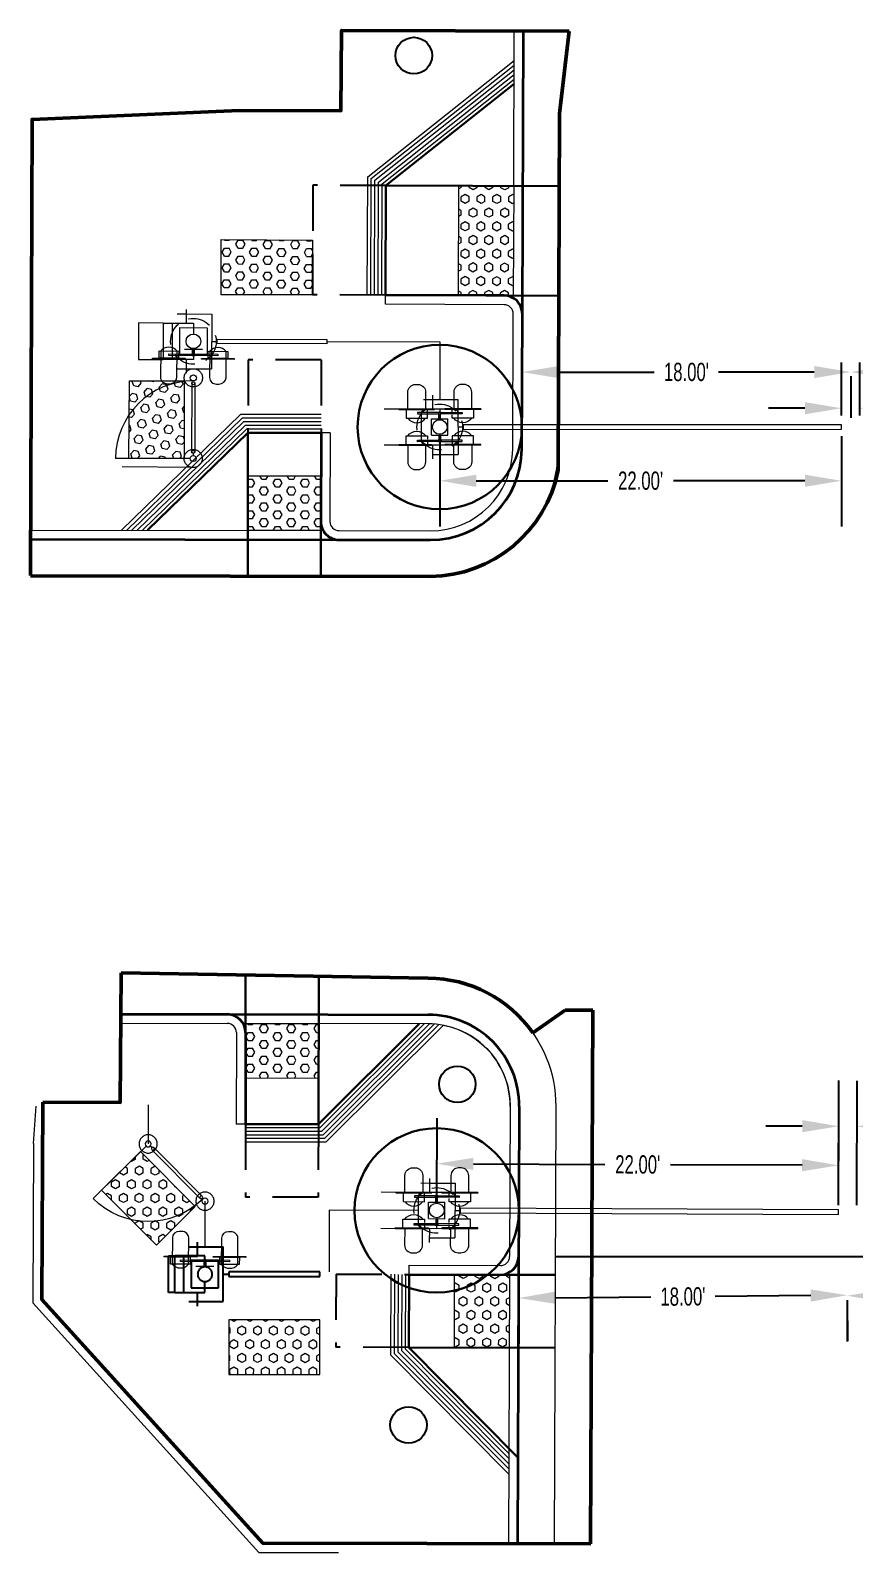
# Model space of a CAD drawing. Extents: x 6427214 to 6444634, y 1882940 to 1890436.
# Drawn here: x 6427230.1 to 6427275.2, y 1888368.1 to 1888451.4 of the extents above; entities that cross this region are included whole.
import ezdxf

# ---------------------------------------------------------------- set-up
doc = ezdxf.new("R2010")
doc.units = 0
doc.header["$LTSCALE"] = 20
doc.header["$MEASUREMENT"] = 0
for name, pattern in [('0', [2, 1, 0, 1]), ('DASHED2', [0.375, 0.25, -0.125]), ('HIDDEN2', [0.1875, 0.125, -0.0625])]:
    doc.linetypes.add(name, pattern=pattern)
doc.layers.add('$_VPORT-1', color=11, linetype='Continuous', plot=False)
for name, color, linetype, lineweight, plot in [('00_GID_Arm FDN', 7, 'DASHED2', 13, False), ('00_GID_Ped Gate FDN', 7, 'DASHED2', 13, False), ('C-ROAD_4.5 ft Offset', 210, 'Continuous', 30, False)]:
    doc.layers.add(name, color=color, linetype=linetype, lineweight=lineweight, plot=plot)
for name, color, linetype, lineweight in [('00_GID_Gate Details', 4, 'Continuous', 13), ('00_GID_Ped Gate Details', 4, 'Continuous', 13), ('00_GID_Ped Swing Gate', 4, 'Continuous', 13), ('C-ROAD-CURB', 3, 'Continuous', 35), ('C-ROAD-CURB RAMP', 3, 'Continuous', 30), ('C-ROAD-CURB RAMP GROVES', 1, 'Continuous', 0), ('C-ROAD-EG', 3, 'Continuous', 20), ('C-ROAD-FENC', 2, 'METRO FENCELINE1', 20), ('C-ROAD-TRUNCATED DOME', 2, 'Continuous', 13), ('C-SAWCUT & JOIN', 50, 'Continuous', 50)]:
    doc.layers.add(name, color=color, linetype=linetype, lineweight=lineweight)
for name, color, linetype in [('C-GATE-ARM', 3, '0'), ('C-RAIL-GATE-ARM', 2, 'Continuous'), ('C-ROAD-CURB-RAMP-DETL', 1, 'HIDDEN2'), ('P-SIGEQ-POLES', 3, 'Continuous')]:
    doc.layers.add(name, color=color, linetype=linetype)
doc.styles.add('Arial Narrow', font='ARIALN.TTF', dxfattribs={"width": 0.8, "height": 1})
doc.linetypes.add('METRO FENCELINE1', pattern='A,0.125,-0.05,[133,ltypeshp.shx,S=0.025,R=0,X=-0.05,Y=0],0.125', length=0.3)
doc.dimstyles.new('DIM-20', dxfattribs={"dimscale": 20, "dimtxt": 1, "dimasz": 0.1, "dimexe": 0.125, "dimexo": 0.025, "dimgap": 0.03, "dimtad": 0, "dimzin": 0, "dimdsep": 46, "dimtxsty": 'Arial Narrow', "dimcen": 0.04, "dimclrd": 256, "dimclre": 256, "dimclrt": 256, "dimaunit": 1, "dimadec": 3, "dimazin": 2, "dimtfac": 1, "dimtofl": 0, "dimtmove": 0, "dimatfit": 3, "dimfxl": 1, "dimtfillclr": 256, "dimtolj": 1, "dimtzin": 0, "dimlwd": -1, "dimlwe": -1, "dimarcsym": 0})
pattern_1 = [(0, (0, 0), (0, 0.433012701892), [0.25, -0.5]), (120, (0, 0), (-0.375, -0.216506350946), [0.25, -0.5]), (60, (0.25, 0), (-0.375, 0.216506350946), [0.25, -0.5])]

# ---------------------------------------------------------------- blocks, each defined once
blk = doc.blocks.new('*D861')
at = {"layer": '$_VPORT-1', "transparency": 16777216}
for p, q in [((6427259.014, 1888432.709), (6427264.251, 1888432.709)), ((6427273.014, 1888432.709), (6427267.777, 1888432.709)), ((6427257.014, 1888432.56), (6427257.014, 1888430.209)), ((6427275.014, 1888432.491), (6427275.014, 1888430.209))]:
    blk.add_line(p, q, dxfattribs=at)
for points in [[(6427259.014, 1888433.042), (6427259.014, 1888432.376), (6427257.014, 1888432.709)], [(6427273.014, 1888433.042), (6427273.014, 1888432.376), (6427275.014, 1888432.709)]]:
    blk.add_solid(points, dxfattribs=at)
at = {"layer": 'Defpoints', "color": 0, "transparency": 16777216}
for p in [(6427257.014, 1888433.06), (6427275.014, 1888432.991), (6427275.014, 1888432.709)]:
    blk.add_point(p, dxfattribs=at)
at = {"layer": '$_VPORT-1', "transparency": 16777216, "insert": (6427266.014, 1888432.709), "char_height": 1, "attachment_point": 5, "style": 'Arial Narrow'}
blk.add_mtext("\\A1;18.00'", dxfattribs=at)
blk = doc.blocks.new('*D859')
at = {"layer": '$_VPORT-1', "transparency": 16777216}
for p, q in [((6427293.011, 1888432.629), (6427293.011, 1888435.209)), ((6427277.014, 1888432.709), (6427282.25, 1888432.709)), ((6427291.011, 1888432.709), (6427285.775, 1888432.709)), ((6427275.014, 1888432.491), (6427275.014, 1888430.209))]:
    blk.add_line(p, q, dxfattribs=at)
for points in [[(6427277.014, 1888433.042), (6427277.014, 1888432.376), (6427275.014, 1888432.709)], [(6427291.011, 1888433.042), (6427291.011, 1888432.376), (6427293.011, 1888432.709)]]:
    blk.add_solid(points, dxfattribs=at)
at = {"layer": 'Defpoints', "color": 0, "transparency": 16777216}
for p in [(6427275.014, 1888432.991), (6427293.011, 1888432.709), (6427293.011, 1888432.129)]:
    blk.add_point(p, dxfattribs=at)
at = {"layer": '$_VPORT-1', "transparency": 16777216, "insert": (6427284.013, 1888432.709), "char_height": 1, "attachment_point": 5, "style": 'Arial Narrow'}
blk.add_mtext("\\A1;18.00'", dxfattribs=at)
blk = doc.blocks.new('*D860')
at = {"layer": '$_VPORT-1', "transparency": 16777216}
for p, q in [((6427258.82, 1888382.013), (6427264.057, 1888382.058)), ((6427272.82, 1888382.133), (6427267.583, 1888382.088)), ((6427274.823, 1888381.875), (6427274.842, 1888379.651)), ((6427256.822, 1888381.72), (6427256.841, 1888379.496))]:
    blk.add_line(p, q, dxfattribs=at)
for points in [[(6427258.817, 1888382.347), (6427258.822, 1888381.68), (6427256.82, 1888381.996)], [(6427272.818, 1888382.467), (6427272.823, 1888381.8), (6427274.82, 1888382.151)]]:
    blk.add_solid(points, dxfattribs=at)
at = {"layer": 'Defpoints', "color": 0, "transparency": 16777216}
for p in [(6427256.818, 1888382.22), (6427274.818, 1888382.375), (6427274.82, 1888382.151)]:
    blk.add_point(p, dxfattribs=at)
at = {"layer": '$_VPORT-1', "transparency": 16777216, "insert": (6427265.82, 1888382.073), "char_height": 1, "attachment_point": 5, "rotation": 0.4921, "style": 'Arial Narrow'}
blk.add_mtext("\\A1;18.00'", dxfattribs=at)
blk = doc.blocks.new('*D862')
at = {"layer": '$_VPORT-1', "transparency": 16777216}
for p, q in [((6427274.816, 1888381.875), (6427274.808, 1888379.624)), ((6427276.817, 1888382.116), (6427282.054, 1888382.096)), ((6427290.817, 1888382.062), (6427285.58, 1888382.082)), ((6427292.815, 1888381.554), (6427292.808, 1888379.554))]:
    blk.add_line(p, q, dxfattribs=at)
for points in [[(6427276.819, 1888382.449), (6427276.816, 1888381.782), (6427274.817, 1888382.123)], [(6427290.819, 1888382.395), (6427290.816, 1888381.728), (6427292.817, 1888382.054)]]:
    blk.add_solid(points, dxfattribs=at)
at = {"layer": 'Defpoints', "color": 0, "transparency": 16777216}
for p in [(6427274.818, 1888382.375), (6427292.817, 1888382.054), (6427292.817, 1888382.054)]:
    blk.add_point(p, dxfattribs=at)
at = {"layer": '$_VPORT-1', "transparency": 16777216, "insert": (6427283.817, 1888382.089), "char_height": 1, "attachment_point": 5, "rotation": 359.77841, "style": 'Arial Narrow'}
blk.add_mtext("\\A1;18.00'", dxfattribs=at)
blk = doc.blocks.new('Swing Gate w DWS')
at = {"layer": '00_GID_Ped Gate FDN'}
for centre in [(-5.667, 0), (-1.25, 0)]:
    blk.add_circle(centre, 0.5, dxfattribs=at)
at = {"layer": '00_GID_Ped Swing Gate', "flags": 128}
for points in [[(-5.375, 0.083), (-1.615, 0.083)], [(-5.375, -0.083), (-1.615, -0.083)], [(-1.531, 0), (-1.417, 0)], [(-1.25, -0.167), (-1.25, -4.25)]]:
    blk.add_lwpolyline(points, dxfattribs=at)
at = {"layer": '00_GID_Ped Swing Gate'}
for centre, radius in [((-5.667, 0), 0.167), ((-5.375, 0), 0.0833), ((-1.615, 0), 0.0833), ((-1.25, 0), 0.167)]:
    blk.add_circle(centre, radius, dxfattribs=at)
blk.add_arc((-1.25, 0), 4.25, 180, 270, dxfattribs=at)
blk = doc.blocks.new('*U865')
at = {"layer": '00_GID_Ped Gate Details'}
for p, q in [((3.379, 1.187), (9.379, 1.187)), ((9.379, 0.942), (3.379, 0.942)), ((9.379, 1.187), (9.379, 0.942))]:
    blk.add_line(p, q, dxfattribs=at)
for points in [[(1.196, 2.565), (1.679, 2.565)], [(1.679, 2.815), (1.679, 2.065)], [(1.679, 2.565), (3.079, 2.565)], [(3.079, 2.565), (3.079, -0.435)], [(-0.921, 2.065), (-0.921, 0.065)], [(0.429, 2.065), (-0.921, 2.065)], [(0.429, 2.065), (0.429, 0.065)], [(0.429, 2.065), (2.079, 2.065), (2.079, 1.465)], [(0.913, 2.065), (0.913, 0.065)], [(3.079, 1.065), (3.379, 1.065)], [(3.379, 0.942), (3.379, 1.187)], [(-0.921, 0.065), (0.429, 0.065)], [(2.079, 0.665), (2.079, 0.065), (0.429, 0.065)], [(1.679, 0.065), (1.679, -0.685)], [(1.196, -0.435), (1.679, -0.435)], [(1.679, -0.435), (3.079, -0.435)]]:
    blk.add_lwpolyline(points, dxfattribs=at)
blk.add_lwpolyline([(1.329, 0.315), (1.329, 1.815), (2.829, 1.815), (2.829, 0.315)], close=True, dxfattribs=at)
blk.add_circle((2.079, 1.065), 0.4, dxfattribs=at)
at = {"layer": '00_GID_Ped Gate FDN', "ltscale": 0.25}
blk.add_circle((2.079, 1.065), 1.25, dxfattribs=at)
blk = doc.blocks.new('*U971')
for p, q in [((1.196, 2.565), (1.679, 2.565)), ((1.679, 2.815), (1.679, 2.065)), ((1.679, 2.565), (3.079, 2.565)), ((3.079, 2.565), (3.079, -0.435)), ((0.079, 2.065), (0.079, 0.065)), ((0.429, 2.065), (0.079, 2.065)), ((0.429, 2.065), (0.429, 0.065)), ((0.429, 2.065), (2.079, 2.065)), ((0.913, 2.065), (0.913, 0.065)), ((1.329, 0.315), (1.329, 1.815)), ((1.329, 1.815), (2.829, 1.815)), ((2.079, 2.065), (2.079, 1.465)), ((2.829, 1.815), (2.829, 0.315)), ((3.079, 1.065), (3.379, 1.065)), ((3.379, 1.187), (8.379, 1.187)), ((3.379, 0.942), (3.379, 1.187)), ((8.379, 0.942), (3.379, 0.942)), ((8.379, 1.187), (8.379, 0.942)), ((0.079, 0.065), (0.429, 0.065)), ((2.079, 0.065), (0.429, 0.065)), ((2.829, 0.315), (1.329, 0.315)), ((1.679, 0.065), (1.679, -0.685)), ((2.079, 0.665), (2.079, 0.065)), ((1.196, -0.435), (1.679, -0.435)), ((1.679, -0.435), (3.079, -0.435))]:
    blk.add_line(p, q)
blk.add_circle((2.079, 1.065), 0.4)
blk = doc.blocks.new('*U966')
at = {"layer": '00_GID_Arm FDN', "ltscale": 0.25}
blk.add_circle((0, 0), 1.25, dxfattribs=at)
at = {"layer": '00_GID_Gate Details'}
for p, q in [((22, 0.123), (1.3, 0.125)), ((22, -0.13), (22, 0.123)), ((1.3, -0.128), (22, -0.13))]:
    blk.add_line(p, q, dxfattribs=at)
for points in [[(-1.749, 0.951), (-1.749, 1.91, -0.414235), (-1.329, 2.33), (-1.191, 2.33, -0.41414), (-0.771, 1.91), (-0.771, 0.951)], [(1.749, 0.951), (1.749, 1.91, 0.414235), (1.329, 2.33), (1.191, 2.33, 0.41414), (0.771, 1.91), (0.771, 0.951)], [(-1.749, 0.478, 0.509158), (-0.771, 0.478, 2.513902)], [(1.749, 0.478, -0.509158), (0.771, 0.478, -2.513902)], [(-1.749, -0.478, -0.509158), (-0.771, -0.478, -2.513902)], [(1.749, -0.478, 0.509158), (0.771, -0.478, 2.513902)], [(-1.749, -1), (-1.749, -1.91, 0.414235), (-1.329, -2.33), (-1.191, -2.33, 0.41414), (-0.771, -1.91), (-0.771, -1)], [(1.749, -1), (1.749, -1.91, -0.414235), (1.329, -2.33), (1.191, -2.33, -0.41414), (0.771, -1.91), (0.771, -1)]]:
    blk.add_lwpolyline(points, format="xyb", dxfattribs=at)
for points in [[(-0.4, 1.75), (-0.4, 1)], [(-3.05, 1), (0, 1), (0, 0.4)], [(-2.249, 1), (-2.249, 0.951)], [(-2.249, 0.951), (-0.282, 0.951)], [(-2.239, 1), (-0.282, 1)], [(-1.847, 0.951), (-1.847, 0.478), (-0.673, 0.478), (-0.673, 0.666)], [(-0.883, 1.5), (-0.4, 1.5)], [(-0.673, 0.764), (-0.673, 0.951)], [(-0.4, 1.5), (1, 1.5)], [(-0.282, 0.951), (-0.282, 1)], [(0.282, 0.951), (0.282, 1)], [(2.249, 1), (0.282, 1)], [(2.249, 0.951), (0.282, 0.951)], [(1.847, 0.951), (1.847, 0.478), (0.673, 0.478), (0.673, 0.666)], [(0.673, 0.764), (0.673, 0.951)], [(1, 1.5), (1, -1.5)], [(2.249, 1), (2.249, 0.951)], [(-0.067, 0.803), (-1.223, 0.803), (-1.223, 0.721), (-0.066, 0.721)], [(-0.451, 0.449), (0.447, 0.449)], [(-0.45, -0.449), (-0.451, 0.449)], [(0.067, 0.803), (1.223, 0.803), (1.223, 0.721), (0.066, 0.721)], [(0.448, -0.449), (0.447, 0.449)], [(1, 0), (1.3, 0)], [(1.3, -0.122), (1.3, 0.122)], [(0, -0.4), (0, -1), (-3.05, -1)], [(-1.847, -0.951), (-1.847, -0.478), (-0.673, -0.478), (-0.673, -0.666)], [(-0.067, -0.803), (-1.223, -0.803), (-1.223, -0.721), (-0.066, -0.721)], [(-0.673, -0.764), (-0.673, -0.951)], [(-0.45, -0.449), (0.448, -0.449)], [(0.067, -0.803), (1.223, -0.803), (1.223, -0.721), (0.066, -0.721)], [(1.847, -0.951), (1.847, -0.478), (0.673, -0.478), (0.673, -0.666)], [(0.673, -0.764), (0.673, -0.951)], [(-2.249, -1), (-2.249, -0.951)], [(-2.249, -0.951), (-0.445, -0.959)], [(-2.249, -1), (-0.445, -1)], [(-0.445, -0.959), (-0.445, -1)], [(-0.4, -1), (-0.4, -1.75)], [(-0.4, -1.5), (1, -1.5)], [(0.282, -0.951), (0.282, -1)], [(2.249, -0.951), (0.282, -0.951)], [(2.249, -1), (0.282, -1)], [(2.249, -1), (2.249, -0.951)]]:
    blk.add_lwpolyline(points, dxfattribs=at)
blk.add_lwpolyline([(1, 0.75), (1, -0.75, -0.414214), (0.75, -1), (-0.75, -1, -0.414214), (-1, -0.75), (-1, 0.75, -0.414214), (-0.75, 1), (0.75, 1, -0.414214)], format="xyb", close=True, dxfattribs=at)
for centre, radius in [((0, 0.763), 0.0779), ((0, 0), 0.4), ((0, -0.763), 0.0779)]:
    blk.add_circle(centre, radius, dxfattribs=at)
for points in [[(-0.043, 0.449), (-0.043, 0.449), (-0.043, 0.702), (-0.043, 0.702)], [(0.038, 0.449), (0.038, 0.449), (0.038, 0.702), (0.038, 0.702)], [(-0.043, -0.449), (-0.043, -0.449), (-0.043, -0.702), (-0.043, -0.702)], [(0.038, -0.449), (0.038, -0.449), (0.038, -0.702), (0.038, -0.702)]]:
    blk.add_open_spline(points, degree=3, dxfattribs=at)
at = {"layer": 'C-ROAD_4.5 ft Offset'}
blk.add_circle((0, 0), 4.5, dxfattribs=at)
blk = doc.blocks.new('*D853')
at = {"layer": '$_VPORT-1', "transparency": 16777216}
for p, q in [((6427252.501, 1888429.2), (6427252.501, 1888424.255)), ((6427274.501, 1888429.2), (6427274.501, 1888424.255)), ((6427254.501, 1888426.755), (6427261.702, 1888426.755)), ((6427272.501, 1888426.755), (6427265.3, 1888426.755))]:
    blk.add_line(p, q, dxfattribs=at)
for points in [[(6427254.501, 1888427.089), (6427254.501, 1888426.422), (6427252.501, 1888426.755)], [(6427272.501, 1888427.089), (6427272.501, 1888426.422), (6427274.501, 1888426.755)]]:
    blk.add_solid(points, dxfattribs=at)
at = {"layer": 'Defpoints', "color": 0, "transparency": 16777216}
for p in [(6427252.501, 1888429.7), (6427274.501, 1888429.7), (6427274.501, 1888426.755)]:
    blk.add_point(p, dxfattribs=at)
at = {"layer": '$_VPORT-1', "transparency": 16777216, "insert": (6427263.501, 1888426.755), "char_height": 1, "attachment_point": 5, "style": 'Arial Narrow'}
blk.add_mtext("\\A1;22.00'", dxfattribs=at)
blk = doc.blocks.new('*D855')
at = {"layer": '$_VPORT-1', "transparency": 16777216}
for p, q in [((6427274.501, 1888430.327), (6427274.501, 1888433.228)), ((6427275.501, 1888430.327), (6427275.501, 1888433.228)), ((6427272.501, 1888430.728), (6427270.501, 1888430.728)), ((6427277.501, 1888430.728), (6427279.501, 1888430.728))]:
    blk.add_line(p, q, dxfattribs=at)
for points in [[(6427272.501, 1888431.062), (6427272.501, 1888430.395), (6427274.501, 1888430.728)], [(6427277.501, 1888431.062), (6427277.501, 1888430.395), (6427275.501, 1888430.728)]]:
    blk.add_solid(points, dxfattribs=at)
at = {"layer": 'Defpoints', "color": 0, "transparency": 16777216}
for p in [(6427275.501, 1888430.728), (6427274.501, 1888429.827), (6427275.501, 1888429.827)]:
    blk.add_point(p, dxfattribs=at)
at = {"layer": '$_VPORT-1', "transparency": 16777216, "insert": (6427281.009, 1888430.728), "char_height": 1, "attachment_point": 5, "style": 'Arial Narrow'}
blk.add_mtext("\\A1;1.00'", dxfattribs=at)
blk = doc.blocks.new('*D856')
at = {"layer": '$_VPORT-1', "transparency": 16777216}
for p, q in [((6427252.337, 1888387.293), (6427252.356, 1888391.852)), ((6427274.337, 1888387.204), (6427274.356, 1888391.763)), ((6427254.346, 1888389.344), (6427261.546, 1888389.314)), ((6427272.345, 1888389.271), (6427265.145, 1888389.3))]:
    blk.add_line(p, q, dxfattribs=at)
for points in [[(6427254.347, 1888389.677), (6427254.344, 1888389.01), (6427252.346, 1888389.352)], [(6427272.347, 1888389.604), (6427272.344, 1888388.938), (6427274.345, 1888389.263)]]:
    blk.add_solid(points, dxfattribs=at)
at = {"layer": 'Defpoints', "color": 0, "transparency": 16777216}
for p in [(6427274.345, 1888389.263), (6427252.335, 1888386.793), (6427274.335, 1888386.704)]:
    blk.add_point(p, dxfattribs=at)
at = {"layer": '$_VPORT-1', "transparency": 16777216, "insert": (6427263.346, 1888389.307), "char_height": 1, "attachment_point": 5, "rotation": 359.76906, "style": 'Arial Narrow'}
blk.add_mtext("\\A1;22.00'", dxfattribs=at)
blk = doc.blocks.new('*D858')
at = {"layer": '$_VPORT-1', "transparency": 16777216}
for p, q in [((6427274.337, 1888387.078), (6427274.363, 1888393.902)), ((6427275.337, 1888387.074), (6427275.363, 1888393.898)), ((6427272.353, 1888391.41), (6427270.353, 1888391.417)), ((6427277.353, 1888391.39), (6427279.353, 1888391.383))]:
    blk.add_line(p, q, dxfattribs=at)
for points in [[(6427272.355, 1888391.743), (6427272.352, 1888391.076), (6427274.353, 1888391.402)], [(6427277.355, 1888391.724), (6427277.352, 1888391.057), (6427275.353, 1888391.398)]]:
    blk.add_solid(points, dxfattribs=at)
at = {"layer": 'Defpoints', "color": 0, "transparency": 16777216}
for p in [(6427275.353, 1888391.398), (6427274.335, 1888386.578), (6427275.335, 1888386.574)]:
    blk.add_point(p, dxfattribs=at)
at = {"layer": '$_VPORT-1', "transparency": 16777216, "insert": (6427280.861, 1888391.377), "char_height": 1, "attachment_point": 5, "rotation": 359.77841, "style": 'Arial Narrow'}
blk.add_mtext("\\A1;1.00'", dxfattribs=at)
blk = doc.blocks.new('A$Cabb8c628')
at = {"layer": '00_GID_Gate Details'}
for points in [[(-1.712, 0.201), (-0.734, 0.201), (-0.734, -0.195), (-1.712, -0.195)], [(-1.223, 0.044), (1.223, 0.044), (1.223, -0.043), (-1.223, -0.043)], [(-0.042, 0.313), (0.038, 0.313), (0.038, 0.061), (-0.042, 0.061)], [(0.735, 0.196), (1.712, 0.196), (1.712, -0.2), (0.735, -0.2)], [(-2.039, -0.193), (-0.408, -0.193), (-0.408, -0.237), (-2.039, -0.237)], [(0.408, -0.197), (2.038, -0.197), (2.038, -0.241), (0.408, -0.241)]]:
    blk.add_lwpolyline(points, close=True, dxfattribs=at)
for points in [[(-1.631, 0.201), (-1.633, -1.243, 0.414235), (-1.284, -1.593), (-1.169, -1.593, 0.41414), (-0.818, -1.244), (-0.815, 0.199, 0.509158)], [(0.816, 0.196), (0.814, -1.247, 0.414235), (1.163, -1.598), (1.278, -1.598, 0.41414), (1.629, -1.249), (1.631, 0.195, 0.509158)]]:
    blk.add_lwpolyline(points, format="xyb", close=True, dxfattribs=at)
blk.add_lwpolyline([(-0.449, 0.315), (0.448, 0.313)], dxfattribs=at)
blk.add_circle((0, 0), 0.0779, dxfattribs=at)

msp = doc.modelspace()

# ---------------------------------------------------------------- hatches: boundary and pattern name
at = {"layer": 'C-ROAD-TRUNCATED DOME'}
h = msp.add_hatch(dxfattribs=at)
h.set_pattern_fill('HEX', color=253, scale=2, angle=89.89744)
h.set_pattern_definition([(89.897436658, (0, 0), (-0.433012008132, 0.000775121774), [0.25, -0.5]), (209.897436658, (0, 0), (0.21583472892, -0.375386960073), [0.25, -0.5]), (149.897436658, (0.00045, 0.25), (-0.217177279213, -0.3746118383), [0.25, -0.5])])
h.paths.add_polyline_path([(6427253.529, 1888436.907), (6427253.552, 1888442.906), (6427256.552, 1888442.895), (6427256.529, 1888436.895)])
h = msp.add_hatch(dxfattribs=at)
h.set_pattern_fill('HEX', color=253, scale=2, angle=-0.33437)
h.set_pattern_definition([(359.665633259, (-10910.82034, 37543.15896), (0.002526961414, 0.43300532845), [0.25, -0.5]), (119.665633259, (-10910.82034, 37543.15896), (-0.37625709512, -0.214314251446), [0.25, -0.5]), (59.665633259, (-10910.57034, 37543.1575), (-0.373730133704, 0.218691077004), [0.25, -0.5])])
h.paths.add_polyline_path([(6427245.535, 1888439.937), (6427245.529, 1888436.937), (6427240.529, 1888436.945), (6427240.535, 1888439.963)])
h = msp.add_hatch(dxfattribs=at)
h.set_pattern_fill('HEX', color=253, scale=2, angle=47.91419)
h.set_pattern_definition([(47.914185373, (3520913.48994, -4147197.9637), (-0.321356827494, 0.290223688598), [0.25, -0.5]), (167.914185373, (3520913.48994, -4147197.9637), (-0.09066267336, -0.423415020588), [0.25, -0.5]), (107.914185373, (3520913.6575, -4147197.77817), (-0.412019500852, -0.13319133199), [0.25, -0.5])])
h.paths.add_polyline_path([(6427235.504, 1888432.231), (6427238.504, 1888432.225), (6427238.496, 1888427.975), (6427235.478, 1888427.981)])
h = msp.add_hatch(dxfattribs=at)
h.set_pattern_fill('HEX', color=253, scale=2)
h.set_pattern_definition(pattern_1)
h.paths.add_polyline_path([(6427241.994, 1888427.033), (6427245.994, 1888427.025), (6427245.987, 1888424.025), (6427241.987, 1888424.033)])
h = msp.add_hatch(dxfattribs=at)
h.set_pattern_fill('HEX', color=253, scale=2)
h.set_pattern_definition(pattern_1)
h.paths.add_polyline_path([(6427241.868, 1888397.033), (6427245.868, 1888397.025), (6427245.862, 1888394.025), (6427241.862, 1888394.033)])
h = msp.add_hatch(dxfattribs=at)
h.set_pattern_fill('HEX', color=253, scale=2, angle=89.89744)
h.set_pattern_definition([(89.897436679, (0, 0), (-0.433012008132, 0.000775121613), [0.25, -0.5]), (209.897436679, (0, 0), (0.215834729058, -0.375386959993), [0.25, -0.5]), (149.897436679, (0.00045, 0.25), (-0.217177279074, -0.37461183838), [0.25, -0.5])])
h.paths.add_polyline_path([(6427236.981, 1888384.896), (6427239.11, 1888387.009), (6427236.117, 1888390.026), (6427233.975, 1888387.901)])
h = msp.add_hatch(dxfattribs=at)
h.set_pattern_fill('HEX', color=253, scale=2, angle=89.89744)
h.set_pattern_definition([(89.897436679, (-0.00726, -1.8784), (-0.433012008132, 0.000775121613), [0.25, -0.5]), (209.897436679, (-0.00726, -1.8784), (0.215834729058, -0.375386959993), [0.25, -0.5]), (149.897436679, (-0.0068, -1.6284), (-0.217177279074, -0.37461183838), [0.25, -0.5])])
h.paths.add_polyline_path([(6427253.302, 1888379.282), (6427253.318, 1888383.282), (6427256.318, 1888383.271), (6427256.302, 1888379.271)])
h = msp.add_hatch(dxfattribs=at)
h.set_pattern_fill('HEX', color=253, scale=2, angle=89.89744)
h.set_pattern_definition([(89.897436679, (9e-06, -2), (-0.433012008132, 0.000775121613), [0.25, -0.5]), (209.897436679, (9e-06, -2), (0.215834729058, -0.375386959993), [0.25, -0.5]), (149.897436679, (0.00046, -1.75), (-0.217177279074, -0.37461183838), [0.25, -0.5])])
h.paths.add_polyline_path([(6427240.942, 1888377.801), (6427245.942, 1888377.801), (6427245.942, 1888380.801), (6427240.942, 1888380.801)])

# ---------------------------------------------------------------- linework, layer by layer
at = {"layer": '$_VPORT-1'}
msp.add_line((6427258.826, 1888384.268), (6427290.826, 1888384.27), dxfattribs=at)
at = {"layer": 'C-ROAD-CURB'}
for p, q in [((6427256.029, 1888436.897), (6427249.529, 1888436.922)), ((6427256.997, 1888428.493), (6427257.025, 1888435.893)), ((6427245.998, 1888429.376), (6427245.988, 1888424.525)), ((6427246.986, 1888423.523), (6427251.986, 1888423.512)), ((6427235.033, 1888397.548), (6427240.868, 1888397.535)), ((6427240.868, 1888397.535), (6427251.868, 1888397.513)), ((6427241.866, 1888396.533), (6427241.855, 1888391.525)), ((6427256.857, 1888392.493), (6427256.765, 1888368.536)), ((6427250.822, 1888383.292), (6427258.822, 1888383.261))]:
    msp.add_line(p, q, dxfattribs=at)
at = {"layer": 'C-ROAD-CURB', "lineweight": 0}
for p, q in [((6427256.027, 1888436.397), (6427249.527, 1888436.422)), ((6427256.497, 1888428.495), (6427256.525, 1888435.895)), ((6427246.498, 1888429.375), (6427246.488, 1888424.524)), ((6427246.987, 1888424.023), (6427251.987, 1888424.012)), ((6427235.03, 1888397.048), (6427240.867, 1888397.035)), ((6427241.366, 1888396.534), (6427241.355, 1888391.525)), ((6427256.357, 1888392.495), (6427256.326, 1888384.271)), ((6427250.824, 1888383.792), (6427255.824, 1888383.773)), ((6427256.322, 1888383.271), (6427256.265, 1888368.538))]:
    msp.add_line(p, q, dxfattribs=at)
for points in [[(6427256.552, 1888442.895), (6427256.585, 1888451.382)], [(6427230.092, 1888424.058), (6427241.987, 1888424.033)]]:
    msp.add_lwpolyline(points, dxfattribs=at)
at = {"layer": 'C-ROAD-CURB'}
for points in [[(6427257.025, 1888435.893), (6427257.085, 1888451.38)], [(6427230.091, 1888423.558), (6427246.986, 1888423.523)]]:
    msp.add_lwpolyline(points, dxfattribs=at)
at = {"layer": 'C-ROAD-CURB', "lineweight": 0, "flags": 128}
for points in [[(6427249.527, 1888436.422), (6427249.529, 1888436.922)], [(6427246.498, 1888429.375), (6427245.998, 1888429.376)], [(6427241.855, 1888391.525), (6427241.355, 1888391.525)], [(6427250.822, 1888383.292), (6427250.824, 1888383.792)]]:
    msp.add_lwpolyline(points, dxfattribs=at)
at = {"layer": 'C-ROAD-CURB', "lineweight": 0}
msp.add_lwpolyline([(6427252.696, 1888396.934, -0.361413), (6427256.357, 1888392.495, 0.414738), (6427251.867, 1888397.013), (6427245.867, 1888397.025)], format="xyb", dxfattribs=at)
at = {"layer": 'C-ROAD-CURB'}
for centre, radius, start, end in [((6427256.025, 1888435.897), 1, 359.77841, 89.77841), ((6427251.997, 1888428.512), 5, 269.88098, 359.77841), ((6427246.988, 1888424.523), 1, 179.88098, 269.88098), ((6427240.866, 1888396.535), 1, 359.88098, 89.88098), ((6427251.857, 1888392.513), 5, 359.77841, 89.88098), ((6427255.826, 1888384.273), 1, 269.77841, 359.77841)]:
    msp.add_arc(centre, radius, start, end, dxfattribs=at)
at = {"layer": 'C-ROAD-CURB', "lineweight": 0}
for centre, radius, start, end in [((6427256.025, 1888435.897), 0.5, 359.77841, 89.77841), ((6427251.997, 1888428.512), 4.5, 269.88098, 359.77841), ((6427246.988, 1888424.523), 0.5, 179.88098, 269.88098), ((6427240.866, 1888396.535), 0.5, 359.88098, 89.88098), ((6427255.826, 1888384.273), 0.5, 269.77841, 359.77841)]:
    msp.add_arc(centre, radius, start, end, dxfattribs=at)
at = {"layer": 'C-ROAD-CURB RAMP'}
for p, q in [((6427241.866, 1888399.682), (6427241.866, 1888396.533)), ((6427250.806, 1888379.292), (6427258.806, 1888379.261))]:
    msp.add_line(p, q, dxfattribs=at)
for points in [[(6427249.529, 1888436.922), (6427249.552, 1888442.922), (6427256.574, 1888448.495)], [(6427249.552, 1888442.922), (6427259.052, 1888442.885)], [(6427255.029, 1888436.901), (6427259.029, 1888436.885)], [(6427245.998, 1888429.376), (6427241.998, 1888429.385), (6427236.5, 1888424.045)], [(6427241.998, 1888429.385), (6427241.982, 1888421.533)], [(6427245.988, 1888424.525), (6427245.982, 1888421.525)], [(6427245.872, 1888399.614), (6427245.855, 1888391.525)], [(6427251.367, 1888397.014), (6427245.855, 1888391.525), (6427241.855, 1888391.525)]]:
    msp.add_lwpolyline(points, dxfattribs=at)
at = {"layer": 'C-ROAD-CURB RAMP', "flags": 128}
msp.add_lwpolyline([(6427250.822, 1888383.292), (6427250.806, 1888379.292), (6427256.779, 1888373.269)], dxfattribs=at)
at = {"layer": 'C-ROAD-CURB RAMP GROVES'}
for points in [[(6427248.529, 1888436.926), (6427248.554, 1888443.406), (6427256.579, 1888449.775)], [(6427248.729, 1888436.925), (6427248.754, 1888443.31), (6427256.578, 1888449.519)], [(6427248.929, 1888436.924), (6427248.953, 1888443.213), (6427256.577, 1888449.263)], [(6427249.129, 1888436.924), (6427249.153, 1888443.116), (6427256.576, 1888449.007)], [(6427249.329, 1888436.923), (6427249.353, 1888443.019), (6427256.575, 1888448.751)], [(6427246.001, 1888430.376), (6427241.594, 1888430.385), (6427235.068, 1888424.048)], [(6427246, 1888430.176), (6427241.675, 1888430.185), (6427235.354, 1888424.047)], [(6427246, 1888429.976), (6427241.756, 1888429.985), (6427235.641, 1888424.046)], [(6427245.999, 1888429.776), (6427241.837, 1888429.785), (6427235.927, 1888424.046)], [(6427245.999, 1888429.576), (6427241.917, 1888429.585), (6427236.214, 1888424.045)], [(6427251.65, 1888397.013), (6427245.938, 1888391.325), (6427241.855, 1888391.325)], [(6427251.932, 1888397.012), (6427246.021, 1888391.125), (6427241.855, 1888391.125)], [(6427252.203, 1888396.999), (6427246.103, 1888390.925), (6427241.855, 1888390.925)], [(6427252.459, 1888396.972), (6427246.186, 1888390.725), (6427241.855, 1888390.725)], [(6427252.703, 1888396.933), (6427246.268, 1888390.525), (6427241.855, 1888390.525)], [(6427249.822, 1888383.296), (6427249.805, 1888378.882), (6427256.28, 1888372.353)], [(6427250.022, 1888383.295), (6427250.005, 1888378.964), (6427256.281, 1888372.636)], [(6427250.222, 1888383.294), (6427250.205, 1888379.046), (6427256.282, 1888372.919)], [(6427250.422, 1888383.294), (6427250.406, 1888379.128), (6427256.283, 1888373.201)], [(6427250.622, 1888383.293), (6427250.606, 1888379.21), (6427256.284, 1888373.484)]]:
    msp.add_lwpolyline(points, dxfattribs=at)
at = {"layer": 'C-ROAD-CURB-RAMP-DETL'}
for p, q in [((6427241.855, 1888391.525), (6427241.855, 1888387.525)), ((6427245.847, 1888387.525), (6427241.855, 1888387.525)), ((6427246.822, 1888383.308), (6427250.822, 1888383.292)), ((6427250.806, 1888379.292), (6427246.806, 1888379.308))]:
    msp.add_line(p, q, dxfattribs=at)
for points in [[(6427245.552, 1888442.937), (6427245.529, 1888436.937)], [(6427249.552, 1888442.922), (6427245.552, 1888442.937)], [(6427249.529, 1888436.922), (6427245.529, 1888436.937)], [(6427242.007, 1888433.385), (6427241.998, 1888429.385)], [(6427246.007, 1888433.376), (6427242.007, 1888433.385)], [(6427246.007, 1888433.376), (6427245.998, 1888429.376)], [(6427245.855, 1888391.525), (6427245.847, 1888387.525)], [(6427246.822, 1888383.308), (6427246.806, 1888379.308)]]:
    msp.add_lwpolyline(points, dxfattribs=at)
at = {"layer": 'C-ROAD-EG'}
for points in [[(6427258.997, 1888428.485), (6427259.068, 1888446.872), (6427259.585, 1888451.37)], [(6427230.873, 1888421.556), (6427251.982, 1888421.512)]]:
    msp.add_lwpolyline(points, dxfattribs=at)
msp.add_lwpolyline([(6427235.049, 1888399.798), (6427251.872, 1888399.513, -0.414738), (6427258.857, 1888392.486), (6427258.765, 1888368.532)], format="xyb", dxfattribs=at)
msp.add_arc((6427251.997, 1888428.512), 7, 269.88098, 359.77841, dxfattribs=at)
at = {"layer": 'C-ROAD-FENC', "flags": 128}
for points in [[(6427246.309, 1888434.376), (6427252.51, 1888434.363), (6427252.504, 1888431.2)], [(6427238.994, 1888427.474), (6427235.112, 1888427.513)], [(6427230.249, 1888390.461), (6427230.4, 1888392.51)], [(6427236.54, 1888392.581), (6427236.531, 1888390.437)], [(6427230.249, 1888390.461), (6427230.216, 1888381.73), (6427242.598, 1888368.066), (6427246.959, 1888368.057)], [(6427239.642, 1888387.301), (6427239.642, 1888384.801)], [(6427251.335, 1888386.795), (6427246.442, 1888386.805), (6427246.442, 1888383.424)]]:
    msp.add_lwpolyline(points, dxfattribs=at)
at = {"layer": 'C-ROAD-TRUNCATED DOME'}
msp.add_line((6427253.302, 1888379.282), (6427253.318, 1888383.282), dxfattribs=at)
at = {"layer": 'C-ROAD-TRUNCATED DOME', "flags": 128}
for points in [[(6427253.529, 1888436.907), (6427253.552, 1888442.906), (6427256.552, 1888442.895), (6427256.529, 1888436.895)], [(6427245.535, 1888439.937), (6427245.529, 1888436.937), (6427240.529, 1888436.945), (6427240.535, 1888439.963), (6427245.535, 1888439.937)], [(6427241.994, 1888427.033), (6427245.994, 1888427.025), (6427245.987, 1888424.025), (6427241.987, 1888424.033)], [(6427241.868, 1888397.033), (6427245.868, 1888397.025), (6427245.862, 1888394.025), (6427241.862, 1888394.033)]]:
    msp.add_lwpolyline(points, close=True, dxfattribs=at)
for points in [[(6427235.504, 1888432.231), (6427238.504, 1888432.225), (6427238.496, 1888427.975), (6427235.478, 1888427.981), (6427235.504, 1888432.231)], [(6427236.981, 1888384.896), (6427239.11, 1888387.009), (6427236.117, 1888390.026), (6427233.975, 1888387.901), (6427236.981, 1888384.896)], [(6427240.942, 1888377.801), (6427245.942, 1888377.801), (6427245.942, 1888380.801), (6427240.942, 1888380.801), (6427240.942, 1888377.801)]]:
    msp.add_lwpolyline(points, dxfattribs=at)
at = {"layer": 'C-SAWCUT & JOIN', "flags": 128}
msp.add_lwpolyline([(6427230.083, 1888421.558), (6427251.982, 1888421.512, 0.354723), (6427258.991, 1888427.332), (6427259.068, 1888446.872), (6427259.585, 1888451.37)], format="xyb", dxfattribs=at)
at = {"layer": 'C-SAWCUT & JOIN'}
for points in [[(6427241.516, 1888447.034), (6427247.09, 1888447.023), (6427247.123, 1888451.418), (6427259.585, 1888451.37)], [(6427241.516, 1888447.034), (6427230.175, 1888446.549), (6427230.083, 1888421.559)], [(6427259.37, 1888397.76), (6427257.596, 1888396.521)], [(6427259.37, 1888397.76), (6427260.878, 1888397.762)], [(6427260.878, 1888397.762), (6427260.765, 1888368.528)], [(6427230.758, 1888392.718), (6427230.716, 1888381.922), (6427242.82, 1888368.565), (6427260.772, 1888368.528)]]:
    msp.add_lwpolyline(points, dxfattribs=at)
at = {"layer": 'C-SAWCUT & JOIN', "flags": 128}
msp.add_lwpolyline([(6427230.758, 1888392.718), (6427235, 1888392.709), (6427235.049, 1888399.798)], dxfattribs=at)
at = {"layer": 'C-SAWCUT & JOIN'}
msp.add_lwpolyline([(6427235.049, 1888399.798), (6427251.872, 1888399.513, -0.244455), (6427257.596, 1888396.521)], format="xyb", dxfattribs=at)
at = {"layer": 'P-SIGEQ-POLES'}
for centre in [(6427251.08, 1888450.042), (6427253.466, 1888393.701), (6427250.79, 1888375.043)]:
    msp.add_circle(centre, 1, dxfattribs=at)

# ---------------------------------------------------------------- block references
at = {"layer": '00_GID_Gate Details', "xscale": 1.1}
for p, rotation in [((6427239.009, 1888433.654), 359.6953744207181), ((6427239.642, 1888384.038), 179.6953744207181)]:
    msp.add_blockref('A$Cabb8c628', p, dxfattribs=dict(at, rotation=rotation))
at = {"layer": 'C-GATE-ARM'}
for p, rotation in [((6427252.501, 1888429.7), 0.009355479426792483), ((6427252.335, 1888386.793), 359.7784136760296)]:
    msp.add_blockref('*U966', p, dxfattribs=dict(at, rotation=rotation))
at = {"layer": 'C-GATE-ARM', "xscale": -1, "rotation": 180}
msp.add_blockref('*U971', (6427237.563, 1888384.366), dxfattribs=at)
at = {"layer": 'C-RAIL-GATE-ARM'}
for name, p, rotation in [('*U865', (6427236.927, 1888433.33), 359.8816907906854), ('Swing Gate w DWS', (6427238.993, 1888426.724), 269.8809769760378)]:
    msp.add_blockref(name, p, dxfattribs=dict(at, rotation=rotation))
at = {"layer": 'C-RAIL-GATE-ARM', "xscale": -1, "rotation": 314.7706083856876}
msp.add_blockref('Swing Gate w DWS', (6427235.651, 1888391.324), dxfattribs=at)

# ---------------------------------------------------------------- dimensions: what is measured, and where the dimension line sits
at = {"layer": '$_VPORT-1'}
for base, p1, p2, picture, middle in [((6427293.011, 1888432.709), (6427275.014, 1888432.991), (6427293.011, 1888432.129), '*D859', (6427284.013, 1888432.709)), ((6427275.014, 1888432.709), (6427257.014, 1888433.06), (6427275.014, 1888432.991), '*D861', (6427266.014, 1888432.709)), ((6427275.501, 1888430.728), (6427274.501, 1888429.827), (6427275.501, 1888429.827), '*D855', (6427281.009, 1888430.728)), ((6427274.501, 1888426.755), (6427252.501, 1888429.7), (6427274.501, 1888429.7), '*D853', (6427263.501, 1888426.755))]:
    dim = msp.add_linear_dim(base=base, p1=p1, p2=p2, dimstyle='DIM-20', override={"dimpost": "'"}, dxfattribs=at)
    dim.commit()
    dim.dimension.update_dxf_attribs({"geometry": picture, "text_midpoint": middle})
for p1, p2, distance, picture, middle in [((6427274.335, 1888386.578), (6427275.335, 1888386.574), 4.824, '*D858', (6427280.861, 1888391.377)), ((6427252.335, 1888386.793), (6427274.335, 1888386.704), 2.558, '*D856', (6427263.346, 1888389.307)), ((6427256.818, 1888382.22), (6427274.818, 1888382.375), -0.224, '*D860', (6427265.82, 1888382.073))]:
    dim = msp.add_aligned_dim(p1=p1, p2=p2, distance=distance, dimstyle='DIM-20', override={"dimpost": "'"}, dxfattribs=at)
    dim.commit()
    dim.dimension.update_dxf_attribs({"geometry": picture, "text_midpoint": middle})
dim = msp.add_linear_dim(base=(6427292.817, 1888382.054), p1=(6427274.818, 1888382.375), p2=(6427292.817, 1888382.054), angle=179.77841, dimstyle='DIM-20', override={"dimpost": "'"}, dxfattribs=at)
dim.commit()
dim.dimension.update_dxf_attribs({"geometry": '*D862', "text_midpoint": (6427283.817, 1888382.089)})

doc.saveas('drawing.dxf')
